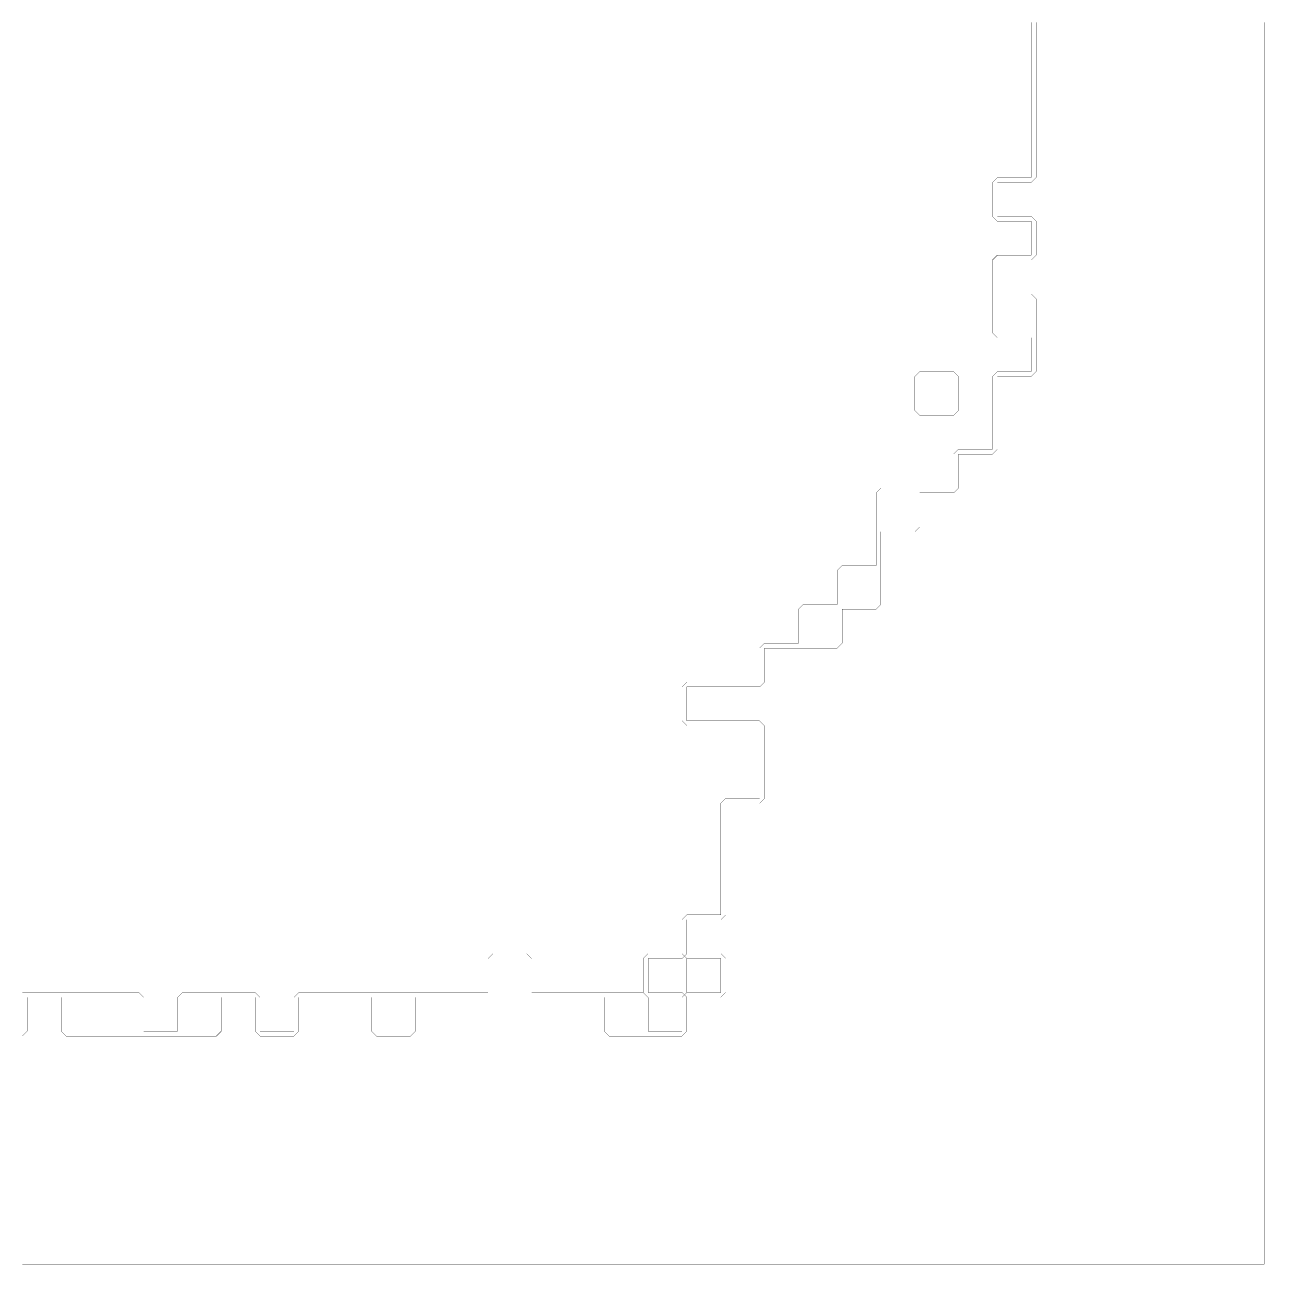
# Model space of a CAD drawing. Header units: metres. Extents: x 0 to 4990, y -4990 to 0.
# Drawn here: x 2495 to 4990, y -4990 to -2495 of the extents above; entities that cross this region are included whole.
import ezdxf

# ---------------------------------------------------------------- set-up
doc = ezdxf.new("R2010")
doc.units = ezdxf.units.M
doc.layers.add('conductor', color=1, linetype='Continuous')
doc.layers.add('substrate', color=5, linetype='Continuous')

msp = doc.modelspace()

# ---------------------------------------------------------------- linework, layer by layer
at = {"layer": 'conductor', "const_width": 0.5}
msp.add_lwpolyline([(2490.234375, -4443.359375), (2500, -4443.359375), (2509.765625, -4443.359375), (2519.53125, -4443.359375), (2529.296875, -4443.359375), (2539.0625, -4443.359375), (2548.828125, -4443.359375), (2558.59375, -4443.359375), (2568.359375, -4443.359375), (2578.125, -4443.359375), (2587.890625, -4443.359375), (2597.65625, -4443.359375), (2607.421875, -4443.359375), (2617.1875, -4443.359375), (2626.953125, -4443.359375), (2636.71875, -4443.359375), (2646.484375, -4443.359375), (2656.25, -4443.359375), (2666.015625, -4443.359375), (2675.78125, -4443.359375), (2685.546875, -4443.359375), (2695.3125, -4443.359375), (2705.078125, -4443.359375), (2714.84375, -4443.359375), (2724.609375, -4443.359375), (2734.375, -4453.125), (2734.375, -4462.890625), (2734.375, -4472.65625), (2734.375, -4482.421875), (2734.375, -4492.1875), (2734.375, -4501.953125), (2734.375, -4511.71875), (2734.375, -4521.484375), (2744.140625, -4521.484375), (2753.90625, -4521.484375), (2763.671875, -4521.484375), (2773.4375, -4521.484375), (2783.203125, -4521.484375), (2792.96875, -4521.484375), (2802.734375, -4521.484375), (2802.734375, -4511.71875), (2802.734375, -4501.953125), (2802.734375, -4492.1875), (2802.734375, -4482.421875), (2802.734375, -4472.65625), (2802.734375, -4462.890625), (2802.734375, -4453.125), (2812.5, -4443.359375), (2822.265625, -4443.359375), (2832.03125, -4443.359375), (2841.796875, -4443.359375), (2851.5625, -4443.359375), (2861.328125, -4443.359375), (2871.09375, -4443.359375), (2880.859375, -4443.359375), (2890.625, -4443.359375), (2900.390625, -4443.359375), (2910.15625, -4443.359375), (2919.921875, -4443.359375), (2929.6875, -4443.359375), (2939.453125, -4443.359375), (2949.21875, -4443.359375), (2958.984375, -4443.359375), (2968.75, -4453.125), (2968.75, -4462.890625), (2968.75, -4472.65625), (2968.75, -4482.421875), (2968.75, -4492.1875), (2968.75, -4501.953125), (2968.75, -4511.71875), (2968.75, -4521.484375), (2978.515625, -4521.484375), (2988.28125, -4521.484375), (2998.046875, -4521.484375), (3007.8125, -4521.484375), (3017.578125, -4521.484375), (3027.34375, -4521.484375), (3037.109375, -4521.484375), (3037.109375, -4511.71875), (3037.109375, -4501.953125), (3037.109375, -4492.1875), (3037.109375, -4482.421875), (3037.109375, -4472.65625), (3037.109375, -4462.890625), (3037.109375, -4453.125), (3046.875, -4443.359375), (3056.640625, -4443.359375), (3066.40625, -4443.359375), (3076.171875, -4443.359375), (3085.9375, -4443.359375), (3095.703125, -4443.359375), (3105.46875, -4443.359375), (3115.234375, -4443.359375), (3125, -4443.359375), (3134.765625, -4443.359375), (3144.53125, -4443.359375), (3154.296875, -4443.359375), (3164.0625, -4443.359375), (3173.828125, -4443.359375), (3183.59375, -4443.359375), (3193.359375, -4443.359375), (3203.125, -4443.359375), (3212.890625, -4443.359375), (3222.65625, -4443.359375), (3232.421875, -4443.359375), (3242.1875, -4443.359375), (3251.953125, -4443.359375), (3261.71875, -4443.359375), (3271.484375, -4443.359375), (3281.25, -4443.359375), (3291.015625, -4443.359375), (3300.78125, -4443.359375), (3310.546875, -4443.359375), (3320.3125, -4443.359375), (3330.078125, -4443.359375), (3339.84375, -4443.359375), (3349.609375, -4443.359375), (3359.375, -4443.359375), (3369.140625, -4443.359375), (3378.90625, -4443.359375), (3388.671875, -4443.359375), (3398.4375, -4443.359375), (3408.203125, -4443.359375), (3417.96875, -4443.359375), (3427.734375, -4443.359375), (3427.734375, -4433.59375), (3427.734375, -4423.828125), (3427.734375, -4414.0625), (3427.734375, -4404.296875), (3427.734375, -4394.53125), (3427.734375, -4384.765625), (3427.734375, -4375), (3437.5, -4365.234375), (3447.265625, -4365.234375), (3457.03125, -4365.234375), (3466.796875, -4365.234375), (3476.5625, -4365.234375), (3486.328125, -4365.234375), (3496.09375, -4365.234375), (3505.859375, -4365.234375), (3515.625, -4375), (3515.625, -4384.765625), (3515.625, -4394.53125), (3515.625, -4404.296875), (3515.625, -4414.0625), (3515.625, -4423.828125), (3515.625, -4433.59375), (3515.625, -4443.359375), (3525.390625, -4443.359375), (3535.15625, -4443.359375), (3544.921875, -4443.359375), (3554.6875, -4443.359375), (3564.453125, -4443.359375), (3574.21875, -4443.359375), (3583.984375, -4443.359375), (3593.75, -4443.359375), (3603.515625, -4443.359375), (3613.28125, -4443.359375), (3623.046875, -4443.359375), (3632.8125, -4443.359375), (3642.578125, -4443.359375), (3652.34375, -4443.359375), (3662.109375, -4443.359375), (3671.875, -4443.359375), (3681.640625, -4443.359375), (3691.40625, -4443.359375), (3701.171875, -4443.359375), (3710.9375, -4443.359375), (3720.703125, -4443.359375), (3730.46875, -4443.359375), (3740.234375, -4443.359375), (3750, -4453.125), (3750, -4462.890625), (3750, -4472.65625), (3750, -4482.421875), (3750, -4492.1875), (3750, -4501.953125), (3750, -4511.71875), (3750, -4521.484375), (3759.765625, -4521.484375), (3769.53125, -4521.484375), (3779.296875, -4521.484375), (3789.0625, -4521.484375), (3798.828125, -4521.484375), (3808.59375, -4521.484375), (3818.359375, -4521.484375), (3818.359375, -4511.71875), (3818.359375, -4501.953125), (3818.359375, -4492.1875), (3818.359375, -4482.421875), (3818.359375, -4472.65625), (3818.359375, -4462.890625), (3818.359375, -4453.125), (3828.125, -4443.359375), (3837.890625, -4443.359375), (3847.65625, -4443.359375), (3857.421875, -4443.359375), (3867.1875, -4443.359375), (3876.953125, -4443.359375), (3886.71875, -4443.359375), (3896.484375, -4443.359375), (3896.484375, -4433.59375), (3896.484375, -4423.828125), (3896.484375, -4414.0625), (3896.484375, -4404.296875), (3896.484375, -4394.53125), (3896.484375, -4384.765625), (3896.484375, -4375), (3886.71875, -4375), (3876.953125, -4375), (3867.1875, -4375), (3857.421875, -4375), (3847.65625, -4375), (3837.890625, -4375), (3828.125, -4375), (3818.359375, -4365.234375), (3818.359375, -4355.46875), (3818.359375, -4345.703125), (3818.359375, -4335.9375), (3818.359375, -4326.171875), (3818.359375, -4316.40625), (3818.359375, -4306.640625), (3818.359375, -4296.875), (3828.125, -4287.109375), (3837.890625, -4287.109375), (3847.65625, -4287.109375), (3857.421875, -4287.109375), (3867.1875, -4287.109375), (3876.953125, -4287.109375), (3886.71875, -4287.109375), (3896.484375, -4287.109375), (3896.484375, -4277.34375), (3896.484375, -4267.578125), (3896.484375, -4257.8125), (3896.484375, -4248.046875), (3896.484375, -4238.28125), (3896.484375, -4228.515625), (3896.484375, -4218.75), (3896.484375, -4208.984375), (3896.484375, -4199.21875), (3896.484375, -4189.453125), (3896.484375, -4179.6875), (3896.484375, -4169.921875), (3896.484375, -4160.15625), (3896.484375, -4150.390625), (3896.484375, -4140.625), (3896.484375, -4130.859375), (3896.484375, -4121.09375), (3896.484375, -4111.328125), (3896.484375, -4101.5625), (3896.484375, -4091.796875), (3896.484375, -4082.03125), (3896.484375, -4072.265625), (3896.484375, -4062.5), (3906.25, -4052.734375), (3916.015625, -4052.734375), (3925.78125, -4052.734375), (3935.546875, -4052.734375), (3945.3125, -4052.734375), (3955.078125, -4052.734375), (3964.84375, -4052.734375), (3974.609375, -4052.734375), (3974.609375, -4042.96875), (3974.609375, -4033.203125), (3974.609375, -4023.4375), (3974.609375, -4013.671875), (3974.609375, -4003.90625), (3974.609375, -3994.140625), (3974.609375, -3984.375), (3974.609375, -3974.609375), (3974.609375, -3964.84375), (3974.609375, -3955.078125), (3974.609375, -3945.3125), (3974.609375, -3935.546875), (3974.609375, -3925.78125), (3974.609375, -3916.015625), (3974.609375, -3906.25), (3964.84375, -3906.25), (3955.078125, -3906.25), (3945.3125, -3906.25), (3935.546875, -3906.25), (3925.78125, -3906.25), (3916.015625, -3906.25), (3906.25, -3906.25), (3896.484375, -3906.25), (3886.71875, -3906.25), (3876.953125, -3906.25), (3867.1875, -3906.25), (3857.421875, -3906.25), (3847.65625, -3906.25), (3837.890625, -3906.25), (3828.125, -3906.25), (3818.359375, -3896.484375), (3818.359375, -3886.71875), (3818.359375, -3876.953125), (3818.359375, -3867.1875), (3818.359375, -3857.421875), (3818.359375, -3847.65625), (3818.359375, -3837.890625), (3818.359375, -3828.125), (3828.125, -3818.359375), (3837.890625, -3818.359375), (3847.65625, -3818.359375), (3857.421875, -3818.359375), (3867.1875, -3818.359375), (3876.953125, -3818.359375), (3886.71875, -3818.359375), (3896.484375, -3818.359375), (3906.25, -3818.359375), (3916.015625, -3818.359375), (3925.78125, -3818.359375), (3935.546875, -3818.359375), (3945.3125, -3818.359375), (3955.078125, -3818.359375), (3964.84375, -3818.359375), (3974.609375, -3818.359375), (3974.609375, -3808.59375), (3974.609375, -3798.828125), (3974.609375, -3789.0625), (3974.609375, -3779.296875), (3974.609375, -3769.53125), (3974.609375, -3759.765625), (3974.609375, -3750), (3984.375, -3740.234375), (3994.140625, -3740.234375), (4003.90625, -3740.234375), (4013.671875, -3740.234375), (4023.4375, -3740.234375), (4033.203125, -3740.234375), (4042.96875, -3740.234375), (4052.734375, -3740.234375), (4052.734375, -3730.46875), (4052.734375, -3720.703125), (4052.734375, -3710.9375), (4052.734375, -3701.171875), (4052.734375, -3691.40625), (4052.734375, -3681.640625), (4052.734375, -3671.875), (4062.5, -3662.109375), (4072.265625, -3662.109375), (4082.03125, -3662.109375), (4091.796875, -3662.109375), (4101.5625, -3662.109375), (4111.328125, -3662.109375), (4121.09375, -3662.109375), (4130.859375, -3662.109375), (4130.859375, -3652.34375), (4130.859375, -3642.578125), (4130.859375, -3632.8125), (4130.859375, -3623.046875), (4130.859375, -3613.28125), (4130.859375, -3603.515625), (4130.859375, -3593.75), (4140.625, -3583.984375), (4150.390625, -3583.984375), (4160.15625, -3583.984375), (4169.921875, -3583.984375), (4179.6875, -3583.984375), (4189.453125, -3583.984375), (4199.21875, -3583.984375), (4208.984375, -3583.984375), (4208.984375, -3574.21875), (4208.984375, -3564.453125), (4208.984375, -3554.6875), (4208.984375, -3544.921875), (4208.984375, -3535.15625), (4208.984375, -3525.390625), (4208.984375, -3515.625), (4208.984375, -3505.859375), (4208.984375, -3496.09375), (4208.984375, -3486.328125), (4208.984375, -3476.5625), (4208.984375, -3466.796875), (4208.984375, -3457.03125), (4208.984375, -3447.265625), (4208.984375, -3437.5), (4218.75, -3427.734375), (4228.515625, -3427.734375), (4238.28125, -3427.734375), (4248.046875, -3427.734375), (4257.8125, -3427.734375), (4267.578125, -3427.734375), (4277.34375, -3427.734375), (4287.109375, -3427.734375), (4296.875, -3427.734375), (4306.640625, -3427.734375), (4316.40625, -3427.734375), (4326.171875, -3427.734375), (4335.9375, -3427.734375), (4345.703125, -3427.734375), (4355.46875, -3427.734375), (4365.234375, -3427.734375), (4365.234375, -3417.96875), (4365.234375, -3408.203125), (4365.234375, -3398.4375), (4365.234375, -3388.671875), (4365.234375, -3378.90625), (4365.234375, -3369.140625), (4365.234375, -3359.375), (4375, -3349.609375), (4384.765625, -3349.609375), (4394.53125, -3349.609375), (4404.296875, -3349.609375), (4414.0625, -3349.609375), (4423.828125, -3349.609375), (4433.59375, -3349.609375), (4443.359375, -3349.609375), (4443.359375, -3339.84375), (4443.359375, -3330.078125), (4443.359375, -3320.3125), (4443.359375, -3310.546875), (4443.359375, -3300.78125), (4443.359375, -3291.015625), (4443.359375, -3281.25), (4443.359375, -3271.484375), (4443.359375, -3261.71875), (4443.359375, -3251.953125), (4443.359375, -3242.1875), (4443.359375, -3232.421875), (4443.359375, -3222.65625), (4443.359375, -3212.890625), (4443.359375, -3203.125), (4453.125, -3193.359375), (4462.890625, -3193.359375), (4472.65625, -3193.359375), (4482.421875, -3193.359375), (4492.1875, -3193.359375), (4501.953125, -3193.359375), (4511.71875, -3193.359375), (4521.484375, -3193.359375), (4521.484375, -3183.59375), (4521.484375, -3173.828125), (4521.484375, -3164.0625), (4521.484375, -3154.296875), (4521.484375, -3144.53125), (4521.484375, -3134.765625), (4521.484375, -3125), (4511.71875, -3125), (4501.953125, -3125), (4492.1875, -3125), (4482.421875, -3125), (4472.65625, -3125), (4462.890625, -3125), (4453.125, -3125), (4443.359375, -3115.234375), (4443.359375, -3105.46875), (4443.359375, -3095.703125), (4443.359375, -3085.9375), (4443.359375, -3076.171875), (4443.359375, -3066.40625), (4443.359375, -3056.640625), (4443.359375, -3046.875), (4443.359375, -3037.109375), (4443.359375, -3027.34375), (4443.359375, -3017.578125), (4443.359375, -3007.8125), (4443.359375, -2998.046875), (4443.359375, -2988.28125), (4443.359375, -2978.515625), (4443.359375, -2968.75), (4453.125, -2958.984375), (4462.890625, -2958.984375), (4472.65625, -2958.984375), (4482.421875, -2958.984375), (4492.1875, -2958.984375), (4501.953125, -2958.984375), (4511.71875, -2958.984375), (4521.484375, -2958.984375), (4521.484375, -2949.21875), (4521.484375, -2939.453125), (4521.484375, -2929.6875), (4521.484375, -2919.921875), (4521.484375, -2910.15625), (4521.484375, -2900.390625), (4521.484375, -2890.625), (4511.71875, -2890.625), (4501.953125, -2890.625), (4492.1875, -2890.625), (4482.421875, -2890.625), (4472.65625, -2890.625), (4462.890625, -2890.625), (4453.125, -2890.625), (4443.359375, -2880.859375), (4443.359375, -2871.09375), (4443.359375, -2861.328125), (4443.359375, -2851.5625), (4443.359375, -2841.796875), (4443.359375, -2832.03125), (4443.359375, -2822.265625), (4443.359375, -2812.5), (4453.125, -2802.734375), (4462.890625, -2802.734375), (4472.65625, -2802.734375), (4482.421875, -2802.734375), (4492.1875, -2802.734375), (4501.953125, -2802.734375), (4511.71875, -2802.734375), (4521.484375, -2802.734375), (4521.484375, -2792.96875), (4521.484375, -2783.203125), (4521.484375, -2773.4375), (4521.484375, -2763.671875), (4521.484375, -2753.90625), (4521.484375, -2744.140625), (4521.484375, -2734.375), (4521.484375, -2724.609375), (4521.484375, -2714.84375), (4521.484375, -2705.078125), (4521.484375, -2695.3125), (4521.484375, -2685.546875), (4521.484375, -2675.78125), (4521.484375, -2666.015625), (4521.484375, -2656.25), (4521.484375, -2646.484375), (4521.484375, -2636.71875), (4521.484375, -2626.953125), (4521.484375, -2617.1875), (4521.484375, -2607.421875), (4521.484375, -2597.65625), (4521.484375, -2587.890625), (4521.484375, -2578.125), (4521.484375, -2568.359375), (4521.484375, -2558.59375), (4521.484375, -2548.828125), (4521.484375, -2539.0625), (4521.484375, -2529.296875), (4521.484375, -2519.53125), (4521.484375, -2509.765625), (4521.484375, -2500), (4521.484375, -2490.234375)], dxfattribs=at)
for points in [[(4287.109375, -3203.125), (4296.875, -3193.359375), (4306.640625, -3193.359375), (4316.40625, -3193.359375), (4326.171875, -3193.359375), (4335.9375, -3193.359375), (4345.703125, -3193.359375), (4355.46875, -3193.359375), (4365.234375, -3193.359375), (4375, -3203.125), (4375, -3212.890625), (4375, -3222.65625), (4375, -3232.421875), (4375, -3242.1875), (4375, -3251.953125), (4375, -3261.71875), (4375, -3271.484375), (4365.234375, -3281.25), (4355.46875, -3281.25), (4345.703125, -3281.25), (4335.9375, -3281.25), (4326.171875, -3281.25), (4316.40625, -3281.25), (4306.640625, -3281.25), (4296.875, -3281.25), (4287.109375, -3271.484375), (4287.109375, -3261.71875), (4287.109375, -3251.953125), (4287.109375, -3242.1875), (4287.109375, -3232.421875), (4287.109375, -3222.65625), (4287.109375, -3212.890625)], [(3740.234375, -4375), (3750, -4365.234375), (3759.765625, -4365.234375), (3769.53125, -4365.234375), (3779.296875, -4365.234375), (3789.0625, -4365.234375), (3798.828125, -4365.234375), (3808.59375, -4365.234375), (3818.359375, -4365.234375), (3828.125, -4375), (3828.125, -4384.765625), (3828.125, -4394.53125), (3828.125, -4404.296875), (3828.125, -4414.0625), (3828.125, -4423.828125), (3828.125, -4433.59375), (3828.125, -4443.359375), (3818.359375, -4453.125), (3808.59375, -4453.125), (3798.828125, -4453.125), (3789.0625, -4453.125), (3779.296875, -4453.125), (3769.53125, -4453.125), (3759.765625, -4453.125), (3750, -4453.125), (3740.234375, -4443.359375), (3740.234375, -4433.59375), (3740.234375, -4423.828125), (3740.234375, -4414.0625), (3740.234375, -4404.296875), (3740.234375, -4394.53125), (3740.234375, -4384.765625)]]:
    msp.add_lwpolyline(points, close=True, dxfattribs=at)
at = {"layer": 'substrate', "const_width": 0.5}
for points in [[(2490.234375, -4990.234375), (2500, -4990.234375), (2509.765625, -4990.234375), (2519.53125, -4990.234375), (2529.296875, -4990.234375), (2539.0625, -4990.234375), (2548.828125, -4990.234375), (2558.59375, -4990.234375), (2568.359375, -4990.234375), (2578.125, -4990.234375), (2587.890625, -4990.234375), (2597.65625, -4990.234375), (2607.421875, -4990.234375), (2617.1875, -4990.234375), (2626.953125, -4990.234375), (2636.71875, -4990.234375), (2646.484375, -4990.234375), (2656.25, -4990.234375), (2666.015625, -4990.234375), (2675.78125, -4990.234375), (2685.546875, -4990.234375), (2695.3125, -4990.234375), (2705.078125, -4990.234375), (2714.84375, -4990.234375), (2724.609375, -4990.234375), (2734.375, -4990.234375), (2744.140625, -4990.234375), (2753.90625, -4990.234375), (2763.671875, -4990.234375), (2773.4375, -4990.234375), (2783.203125, -4990.234375), (2792.96875, -4990.234375), (2802.734375, -4990.234375), (2812.5, -4990.234375), (2822.265625, -4990.234375), (2832.03125, -4990.234375), (2841.796875, -4990.234375), (2851.5625, -4990.234375), (2861.328125, -4990.234375), (2871.09375, -4990.234375), (2880.859375, -4990.234375), (2890.625, -4990.234375), (2900.390625, -4990.234375), (2910.15625, -4990.234375), (2919.921875, -4990.234375), (2929.6875, -4990.234375), (2939.453125, -4990.234375), (2949.21875, -4990.234375), (2958.984375, -4990.234375), (2968.75, -4990.234375), (2978.515625, -4990.234375), (2988.28125, -4990.234375), (2998.046875, -4990.234375), (3007.8125, -4990.234375), (3017.578125, -4990.234375), (3027.34375, -4990.234375), (3037.109375, -4990.234375), (3046.875, -4990.234375), (3056.640625, -4990.234375), (3066.40625, -4990.234375), (3076.171875, -4990.234375), (3085.9375, -4990.234375), (3095.703125, -4990.234375), (3105.46875, -4990.234375), (3115.234375, -4990.234375), (3125, -4990.234375), (3134.765625, -4990.234375), (3144.53125, -4990.234375), (3154.296875, -4990.234375), (3164.0625, -4990.234375), (3173.828125, -4990.234375), (3183.59375, -4990.234375), (3193.359375, -4990.234375), (3203.125, -4990.234375), (3212.890625, -4990.234375), (3222.65625, -4990.234375), (3232.421875, -4990.234375), (3242.1875, -4990.234375), (3251.953125, -4990.234375), (3261.71875, -4990.234375), (3271.484375, -4990.234375), (3281.25, -4990.234375), (3291.015625, -4990.234375), (3300.78125, -4990.234375), (3310.546875, -4990.234375), (3320.3125, -4990.234375), (3330.078125, -4990.234375), (3339.84375, -4990.234375), (3349.609375, -4990.234375), (3359.375, -4990.234375), (3369.140625, -4990.234375), (3378.90625, -4990.234375), (3388.671875, -4990.234375), (3398.4375, -4990.234375), (3408.203125, -4990.234375), (3417.96875, -4990.234375), (3427.734375, -4990.234375), (3437.5, -4990.234375), (3447.265625, -4990.234375), (3457.03125, -4990.234375), (3466.796875, -4990.234375), (3476.5625, -4990.234375), (3486.328125, -4990.234375), (3496.09375, -4990.234375), (3505.859375, -4990.234375), (3515.625, -4990.234375), (3525.390625, -4990.234375), (3535.15625, -4990.234375), (3544.921875, -4990.234375), (3554.6875, -4990.234375), (3564.453125, -4990.234375), (3574.21875, -4990.234375), (3583.984375, -4990.234375), (3593.75, -4990.234375), (3603.515625, -4990.234375), (3613.28125, -4990.234375), (3623.046875, -4990.234375), (3632.8125, -4990.234375), (3642.578125, -4990.234375), (3652.34375, -4990.234375), (3662.109375, -4990.234375), (3671.875, -4990.234375), (3681.640625, -4990.234375), (3691.40625, -4990.234375), (3701.171875, -4990.234375), (3710.9375, -4990.234375), (3720.703125, -4990.234375), (3730.46875, -4990.234375), (3740.234375, -4990.234375), (3750, -4990.234375), (3759.765625, -4990.234375), (3769.53125, -4990.234375), (3779.296875, -4990.234375), (3789.0625, -4990.234375), (3798.828125, -4990.234375), (3808.59375, -4990.234375), (3818.359375, -4990.234375), (3828.125, -4990.234375), (3837.890625, -4990.234375), (3847.65625, -4990.234375), (3857.421875, -4990.234375), (3867.1875, -4990.234375), (3876.953125, -4990.234375), (3886.71875, -4990.234375), (3896.484375, -4990.234375), (3906.25, -4990.234375), (3916.015625, -4990.234375), (3925.78125, -4990.234375), (3935.546875, -4990.234375), (3945.3125, -4990.234375), (3955.078125, -4990.234375), (3964.84375, -4990.234375), (3974.609375, -4990.234375), (3984.375, -4990.234375), (3994.140625, -4990.234375), (4003.90625, -4990.234375), (4013.671875, -4990.234375), (4023.4375, -4990.234375), (4033.203125, -4990.234375), (4042.96875, -4990.234375), (4052.734375, -4990.234375), (4062.5, -4990.234375), (4072.265625, -4990.234375), (4082.03125, -4990.234375), (4091.796875, -4990.234375), (4101.5625, -4990.234375), (4111.328125, -4990.234375), (4121.09375, -4990.234375), (4130.859375, -4990.234375), (4140.625, -4990.234375), (4150.390625, -4990.234375), (4160.15625, -4990.234375), (4169.921875, -4990.234375), (4179.6875, -4990.234375), (4189.453125, -4990.234375), (4199.21875, -4990.234375), (4208.984375, -4990.234375), (4218.75, -4990.234375), (4228.515625, -4990.234375), (4238.28125, -4990.234375), (4248.046875, -4990.234375), (4257.8125, -4990.234375), (4267.578125, -4990.234375), (4277.34375, -4990.234375), (4287.109375, -4990.234375), (4296.875, -4990.234375), (4306.640625, -4990.234375), (4316.40625, -4990.234375), (4326.171875, -4990.234375), (4335.9375, -4990.234375), (4345.703125, -4990.234375), (4355.46875, -4990.234375), (4365.234375, -4990.234375), (4375, -4990.234375), (4384.765625, -4990.234375), (4394.53125, -4990.234375), (4404.296875, -4990.234375), (4414.0625, -4990.234375), (4423.828125, -4990.234375), (4433.59375, -4990.234375), (4443.359375, -4990.234375), (4453.125, -4990.234375), (4462.890625, -4990.234375), (4472.65625, -4990.234375), (4482.421875, -4990.234375), (4492.1875, -4990.234375), (4501.953125, -4990.234375), (4511.71875, -4990.234375), (4521.484375, -4990.234375), (4531.25, -4990.234375), (4541.015625, -4990.234375), (4550.78125, -4990.234375), (4560.546875, -4990.234375), (4570.3125, -4990.234375), (4580.078125, -4990.234375), (4589.84375, -4990.234375), (4599.609375, -4990.234375), (4609.375, -4990.234375), (4619.140625, -4990.234375), (4628.90625, -4990.234375), (4638.671875, -4990.234375), (4648.4375, -4990.234375), (4658.203125, -4990.234375), (4667.96875, -4990.234375), (4677.734375, -4990.234375), (4687.5, -4990.234375), (4697.265625, -4990.234375), (4707.03125, -4990.234375), (4716.796875, -4990.234375), (4726.5625, -4990.234375), (4736.328125, -4990.234375), (4746.09375, -4990.234375), (4755.859375, -4990.234375), (4765.625, -4990.234375), (4775.390625, -4990.234375), (4785.15625, -4990.234375), (4794.921875, -4990.234375), (4804.6875, -4990.234375), (4814.453125, -4990.234375), (4824.21875, -4990.234375), (4833.984375, -4990.234375), (4843.75, -4990.234375), (4853.515625, -4990.234375), (4863.28125, -4990.234375), (4873.046875, -4990.234375), (4882.8125, -4990.234375), (4892.578125, -4990.234375), (4902.34375, -4990.234375), (4912.109375, -4990.234375), (4921.875, -4990.234375), (4931.640625, -4990.234375), (4941.40625, -4990.234375), (4951.171875, -4990.234375), (4960.9375, -4990.234375), (4970.703125, -4990.234375), (4980.46875, -4990.234375), (4990.234375, -4990.234375), (4990.234375, -4980.46875), (4990.234375, -4970.703125), (4990.234375, -4960.9375), (4990.234375, -4951.171875), (4990.234375, -4941.40625), (4990.234375, -4931.640625), (4990.234375, -4921.875), (4990.234375, -4912.109375), (4990.234375, -4902.34375), (4990.234375, -4892.578125), (4990.234375, -4882.8125), (4990.234375, -4873.046875), (4990.234375, -4863.28125), (4990.234375, -4853.515625), (4990.234375, -4843.75), (4990.234375, -4833.984375), (4990.234375, -4824.21875), (4990.234375, -4814.453125), (4990.234375, -4804.6875), (4990.234375, -4794.921875), (4990.234375, -4785.15625), (4990.234375, -4775.390625), (4990.234375, -4765.625), (4990.234375, -4755.859375), (4990.234375, -4746.09375), (4990.234375, -4736.328125), (4990.234375, -4726.5625), (4990.234375, -4716.796875), (4990.234375, -4707.03125), (4990.234375, -4697.265625), (4990.234375, -4687.5), (4990.234375, -4677.734375), (4990.234375, -4667.96875), (4990.234375, -4658.203125), (4990.234375, -4648.4375), (4990.234375, -4638.671875), (4990.234375, -4628.90625), (4990.234375, -4619.140625), (4990.234375, -4609.375), (4990.234375, -4599.609375), (4990.234375, -4589.84375), (4990.234375, -4580.078125), (4990.234375, -4570.3125), (4990.234375, -4560.546875), (4990.234375, -4550.78125), (4990.234375, -4541.015625), (4990.234375, -4531.25), (4990.234375, -4521.484375), (4990.234375, -4511.71875), (4990.234375, -4501.953125), (4990.234375, -4492.1875), (4990.234375, -4482.421875), (4990.234375, -4472.65625), (4990.234375, -4462.890625), (4990.234375, -4453.125), (4990.234375, -4443.359375), (4990.234375, -4433.59375), (4990.234375, -4423.828125), (4990.234375, -4414.0625), (4990.234375, -4404.296875), (4990.234375, -4394.53125), (4990.234375, -4384.765625), (4990.234375, -4375), (4990.234375, -4365.234375), (4990.234375, -4355.46875), (4990.234375, -4345.703125), (4990.234375, -4335.9375), (4990.234375, -4326.171875), (4990.234375, -4316.40625), (4990.234375, -4306.640625), (4990.234375, -4296.875), (4990.234375, -4287.109375), (4990.234375, -4277.34375), (4990.234375, -4267.578125), (4990.234375, -4257.8125), (4990.234375, -4248.046875), (4990.234375, -4238.28125), (4990.234375, -4228.515625), (4990.234375, -4218.75), (4990.234375, -4208.984375), (4990.234375, -4199.21875), (4990.234375, -4189.453125), (4990.234375, -4179.6875), (4990.234375, -4169.921875), (4990.234375, -4160.15625), (4990.234375, -4150.390625), (4990.234375, -4140.625), (4990.234375, -4130.859375), (4990.234375, -4121.09375), (4990.234375, -4111.328125), (4990.234375, -4101.5625), (4990.234375, -4091.796875), (4990.234375, -4082.03125), (4990.234375, -4072.265625), (4990.234375, -4062.5), (4990.234375, -4052.734375), (4990.234375, -4042.96875), (4990.234375, -4033.203125), (4990.234375, -4023.4375), (4990.234375, -4013.671875), (4990.234375, -4003.90625), (4990.234375, -3994.140625), (4990.234375, -3984.375), (4990.234375, -3974.609375), (4990.234375, -3964.84375), (4990.234375, -3955.078125), (4990.234375, -3945.3125), (4990.234375, -3935.546875), (4990.234375, -3925.78125), (4990.234375, -3916.015625), (4990.234375, -3906.25), (4990.234375, -3896.484375), (4990.234375, -3886.71875), (4990.234375, -3876.953125), (4990.234375, -3867.1875), (4990.234375, -3857.421875), (4990.234375, -3847.65625), (4990.234375, -3837.890625), (4990.234375, -3828.125), (4990.234375, -3818.359375), (4990.234375, -3808.59375), (4990.234375, -3798.828125), (4990.234375, -3789.0625), (4990.234375, -3779.296875), (4990.234375, -3769.53125), (4990.234375, -3759.765625), (4990.234375, -3750), (4990.234375, -3740.234375), (4990.234375, -3730.46875), (4990.234375, -3720.703125), (4990.234375, -3710.9375), (4990.234375, -3701.171875), (4990.234375, -3691.40625), (4990.234375, -3681.640625), (4990.234375, -3671.875), (4990.234375, -3662.109375), (4990.234375, -3652.34375), (4990.234375, -3642.578125), (4990.234375, -3632.8125), (4990.234375, -3623.046875), (4990.234375, -3613.28125), (4990.234375, -3603.515625), (4990.234375, -3593.75), (4990.234375, -3583.984375), (4990.234375, -3574.21875), (4990.234375, -3564.453125), (4990.234375, -3554.6875), (4990.234375, -3544.921875), (4990.234375, -3535.15625), (4990.234375, -3525.390625), (4990.234375, -3515.625), (4990.234375, -3505.859375), (4990.234375, -3496.09375), (4990.234375, -3486.328125), (4990.234375, -3476.5625), (4990.234375, -3466.796875), (4990.234375, -3457.03125), (4990.234375, -3447.265625), (4990.234375, -3437.5), (4990.234375, -3427.734375), (4990.234375, -3417.96875), (4990.234375, -3408.203125), (4990.234375, -3398.4375), (4990.234375, -3388.671875), (4990.234375, -3378.90625), (4990.234375, -3369.140625), (4990.234375, -3359.375), (4990.234375, -3349.609375), (4990.234375, -3339.84375), (4990.234375, -3330.078125), (4990.234375, -3320.3125), (4990.234375, -3310.546875), (4990.234375, -3300.78125), (4990.234375, -3291.015625), (4990.234375, -3281.25), (4990.234375, -3271.484375), (4990.234375, -3261.71875), (4990.234375, -3251.953125), (4990.234375, -3242.1875), (4990.234375, -3232.421875), (4990.234375, -3222.65625), (4990.234375, -3212.890625), (4990.234375, -3203.125), (4990.234375, -3193.359375), (4990.234375, -3183.59375), (4990.234375, -3173.828125), (4990.234375, -3164.0625), (4990.234375, -3154.296875), (4990.234375, -3144.53125), (4990.234375, -3134.765625), (4990.234375, -3125), (4990.234375, -3115.234375), (4990.234375, -3105.46875), (4990.234375, -3095.703125), (4990.234375, -3085.9375), (4990.234375, -3076.171875), (4990.234375, -3066.40625), (4990.234375, -3056.640625), (4990.234375, -3046.875), (4990.234375, -3037.109375), (4990.234375, -3027.34375), (4990.234375, -3017.578125), (4990.234375, -3007.8125), (4990.234375, -2998.046875), (4990.234375, -2988.28125), (4990.234375, -2978.515625), (4990.234375, -2968.75), (4990.234375, -2958.984375), (4990.234375, -2949.21875), (4990.234375, -2939.453125), (4990.234375, -2929.6875), (4990.234375, -2919.921875), (4990.234375, -2910.15625), (4990.234375, -2900.390625), (4990.234375, -2890.625), (4990.234375, -2880.859375), (4990.234375, -2871.09375), (4990.234375, -2861.328125), (4990.234375, -2851.5625), (4990.234375, -2841.796875), (4990.234375, -2832.03125), (4990.234375, -2822.265625), (4990.234375, -2812.5), (4990.234375, -2802.734375), (4990.234375, -2792.96875), (4990.234375, -2783.203125), (4990.234375, -2773.4375), (4990.234375, -2763.671875), (4990.234375, -2753.90625), (4990.234375, -2744.140625), (4990.234375, -2734.375), (4990.234375, -2724.609375), (4990.234375, -2714.84375), (4990.234375, -2705.078125), (4990.234375, -2695.3125), (4990.234375, -2685.546875), (4990.234375, -2675.78125), (4990.234375, -2666.015625), (4990.234375, -2656.25), (4990.234375, -2646.484375), (4990.234375, -2636.71875), (4990.234375, -2626.953125), (4990.234375, -2617.1875), (4990.234375, -2607.421875), (4990.234375, -2597.65625), (4990.234375, -2587.890625), (4990.234375, -2578.125), (4990.234375, -2568.359375), (4990.234375, -2558.59375), (4990.234375, -2548.828125), (4990.234375, -2539.0625), (4990.234375, -2529.296875), (4990.234375, -2519.53125), (4990.234375, -2509.765625), (4990.234375, -2500), (4990.234375, -2490.234375)], [(4531.25, -2490.234375), (4531.25, -2500), (4531.25, -2509.765625), (4531.25, -2519.53125), (4531.25, -2529.296875), (4531.25, -2539.0625), (4531.25, -2548.828125), (4531.25, -2558.59375), (4531.25, -2568.359375), (4531.25, -2578.125), (4531.25, -2587.890625), (4531.25, -2597.65625), (4531.25, -2607.421875), (4531.25, -2617.1875), (4531.25, -2626.953125), (4531.25, -2636.71875), (4531.25, -2646.484375), (4531.25, -2656.25), (4531.25, -2666.015625), (4531.25, -2675.78125), (4531.25, -2685.546875), (4531.25, -2695.3125), (4531.25, -2705.078125), (4531.25, -2714.84375), (4531.25, -2724.609375), (4531.25, -2734.375), (4531.25, -2744.140625), (4531.25, -2753.90625), (4531.25, -2763.671875), (4531.25, -2773.4375), (4531.25, -2783.203125), (4531.25, -2792.96875), (4531.25, -2802.734375), (4521.484375, -2812.5), (4511.71875, -2812.5), (4501.953125, -2812.5), (4492.1875, -2812.5), (4482.421875, -2812.5), (4472.65625, -2812.5), (4462.890625, -2812.5), (4453.125, -2812.5), (4453.125, -2822.265625), (4453.125, -2832.03125), (4453.125, -2841.796875), (4453.125, -2851.5625), (4453.125, -2861.328125), (4453.125, -2871.09375), (4453.125, -2880.859375), (4462.890625, -2880.859375), (4472.65625, -2880.859375), (4482.421875, -2880.859375), (4492.1875, -2880.859375), (4501.953125, -2880.859375), (4511.71875, -2880.859375), (4521.484375, -2880.859375), (4531.25, -2890.625), (4531.25, -2900.390625), (4531.25, -2910.15625), (4531.25, -2919.921875), (4531.25, -2929.6875), (4531.25, -2939.453125), (4531.25, -2949.21875), (4531.25, -2958.984375), (4521.484375, -2968.75), (4511.71875, -2968.75), (4501.953125, -2968.75), (4492.1875, -2968.75), (4482.421875, -2968.75), (4472.65625, -2968.75), (4462.890625, -2968.75), (4453.125, -2968.75), (4453.125, -2978.515625), (4453.125, -2988.28125), (4453.125, -2998.046875), (4453.125, -3007.8125), (4453.125, -3017.578125), (4453.125, -3027.34375), (4453.125, -3037.109375), (4462.890625, -3037.109375), (4472.65625, -3037.109375), (4482.421875, -3037.109375), (4492.1875, -3037.109375), (4501.953125, -3037.109375), (4511.71875, -3037.109375), (4521.484375, -3037.109375), (4531.25, -3046.875), (4531.25, -3056.640625), (4531.25, -3066.40625), (4531.25, -3076.171875), (4531.25, -3085.9375), (4531.25, -3095.703125), (4531.25, -3105.46875), (4531.25, -3115.234375), (4531.25, -3125), (4531.25, -3134.765625), (4531.25, -3144.53125), (4531.25, -3154.296875), (4531.25, -3164.0625), (4531.25, -3173.828125), (4531.25, -3183.59375), (4531.25, -3193.359375), (4521.484375, -3203.125), (4511.71875, -3203.125), (4501.953125, -3203.125), (4492.1875, -3203.125), (4482.421875, -3203.125), (4472.65625, -3203.125), (4462.890625, -3203.125), (4453.125, -3203.125), (4453.125, -3212.890625), (4453.125, -3222.65625), (4453.125, -3232.421875), (4453.125, -3242.1875), (4453.125, -3251.953125), (4453.125, -3261.71875), (4453.125, -3271.484375), (4453.125, -3281.25), (4453.125, -3291.015625), (4453.125, -3300.78125), (4453.125, -3310.546875), (4453.125, -3320.3125), (4453.125, -3330.078125), (4453.125, -3339.84375), (4453.125, -3349.609375), (4443.359375, -3359.375), (4433.59375, -3359.375), (4423.828125, -3359.375), (4414.0625, -3359.375), (4404.296875, -3359.375), (4394.53125, -3359.375), (4384.765625, -3359.375), (4375, -3359.375), (4375, -3369.140625), (4375, -3378.90625), (4375, -3388.671875), (4375, -3398.4375), (4375, -3408.203125), (4375, -3417.96875), (4375, -3427.734375), (4365.234375, -3437.5), (4355.46875, -3437.5), (4345.703125, -3437.5), (4335.9375, -3437.5), (4326.171875, -3437.5), (4316.40625, -3437.5), (4306.640625, -3437.5), (4296.875, -3437.5), (4296.875, -3447.265625), (4296.875, -3457.03125), (4296.875, -3466.796875), (4296.875, -3476.5625), (4296.875, -3486.328125), (4296.875, -3496.09375), (4296.875, -3505.859375), (4287.109375, -3515.625), (4277.34375, -3515.625), (4267.578125, -3515.625), (4257.8125, -3515.625), (4248.046875, -3515.625), (4238.28125, -3515.625), (4228.515625, -3515.625), (4218.75, -3515.625), (4218.75, -3525.390625), (4218.75, -3535.15625), (4218.75, -3544.921875), (4218.75, -3554.6875), (4218.75, -3564.453125), (4218.75, -3574.21875), (4218.75, -3583.984375), (4218.75, -3593.75), (4218.75, -3603.515625), (4218.75, -3613.28125), (4218.75, -3623.046875), (4218.75, -3632.8125), (4218.75, -3642.578125), (4218.75, -3652.34375), (4218.75, -3662.109375), (4208.984375, -3671.875), (4199.21875, -3671.875), (4189.453125, -3671.875), (4179.6875, -3671.875), (4169.921875, -3671.875), (4160.15625, -3671.875), (4150.390625, -3671.875), (4140.625, -3671.875), (4140.625, -3681.640625), (4140.625, -3691.40625), (4140.625, -3701.171875), (4140.625, -3710.9375), (4140.625, -3720.703125), (4140.625, -3730.46875), (4140.625, -3740.234375), (4130.859375, -3750), (4121.09375, -3750), (4111.328125, -3750), (4101.5625, -3750), (4091.796875, -3750), (4082.03125, -3750), (4072.265625, -3750), (4062.5, -3750), (4052.734375, -3750), (4042.96875, -3750), (4033.203125, -3750), (4023.4375, -3750), (4013.671875, -3750), (4003.90625, -3750), (3994.140625, -3750), (3984.375, -3750), (3984.375, -3759.765625), (3984.375, -3769.53125), (3984.375, -3779.296875), (3984.375, -3789.0625), (3984.375, -3798.828125), (3984.375, -3808.59375), (3984.375, -3818.359375), (3974.609375, -3828.125), (3964.84375, -3828.125), (3955.078125, -3828.125), (3945.3125, -3828.125), (3935.546875, -3828.125), (3925.78125, -3828.125), (3916.015625, -3828.125), (3906.25, -3828.125), (3896.484375, -3828.125), (3886.71875, -3828.125), (3876.953125, -3828.125), (3867.1875, -3828.125), (3857.421875, -3828.125), (3847.65625, -3828.125), (3837.890625, -3828.125), (3828.125, -3828.125), (3828.125, -3837.890625), (3828.125, -3847.65625), (3828.125, -3857.421875), (3828.125, -3867.1875), (3828.125, -3876.953125), (3828.125, -3886.71875), (3828.125, -3896.484375), (3837.890625, -3896.484375), (3847.65625, -3896.484375), (3857.421875, -3896.484375), (3867.1875, -3896.484375), (3876.953125, -3896.484375), (3886.71875, -3896.484375), (3896.484375, -3896.484375), (3906.25, -3896.484375), (3916.015625, -3896.484375), (3925.78125, -3896.484375), (3935.546875, -3896.484375), (3945.3125, -3896.484375), (3955.078125, -3896.484375), (3964.84375, -3896.484375), (3974.609375, -3896.484375), (3984.375, -3906.25), (3984.375, -3916.015625), (3984.375, -3925.78125), (3984.375, -3935.546875), (3984.375, -3945.3125), (3984.375, -3955.078125), (3984.375, -3964.84375), (3984.375, -3974.609375), (3984.375, -3984.375), (3984.375, -3994.140625), (3984.375, -4003.90625), (3984.375, -4013.671875), (3984.375, -4023.4375), (3984.375, -4033.203125), (3984.375, -4042.96875), (3984.375, -4052.734375), (3974.609375, -4062.5), (3964.84375, -4062.5), (3955.078125, -4062.5), (3945.3125, -4062.5), (3935.546875, -4062.5), (3925.78125, -4062.5), (3916.015625, -4062.5), (3906.25, -4062.5), (3906.25, -4072.265625), (3906.25, -4082.03125), (3906.25, -4091.796875), (3906.25, -4101.5625), (3906.25, -4111.328125), (3906.25, -4121.09375), (3906.25, -4130.859375), (3906.25, -4140.625), (3906.25, -4150.390625), (3906.25, -4160.15625), (3906.25, -4169.921875), (3906.25, -4179.6875), (3906.25, -4189.453125), (3906.25, -4199.21875), (3906.25, -4208.984375), (3906.25, -4218.75), (3906.25, -4228.515625), (3906.25, -4238.28125), (3906.25, -4248.046875), (3906.25, -4257.8125), (3906.25, -4267.578125), (3906.25, -4277.34375), (3906.25, -4287.109375), (3896.484375, -4296.875), (3886.71875, -4296.875), (3876.953125, -4296.875), (3867.1875, -4296.875), (3857.421875, -4296.875), (3847.65625, -4296.875), (3837.890625, -4296.875), (3828.125, -4296.875), (3828.125, -4306.640625), (3828.125, -4316.40625), (3828.125, -4326.171875), (3828.125, -4335.9375), (3828.125, -4345.703125), (3828.125, -4355.46875), (3828.125, -4365.234375), (3818.359375, -4375), (3808.59375, -4375), (3798.828125, -4375), (3789.0625, -4375), (3779.296875, -4375), (3769.53125, -4375), (3759.765625, -4375), (3750, -4375), (3750, -4384.765625), (3750, -4394.53125), (3750, -4404.296875), (3750, -4414.0625), (3750, -4423.828125), (3750, -4433.59375), (3750, -4443.359375), (3759.765625, -4443.359375), (3769.53125, -4443.359375), (3779.296875, -4443.359375), (3789.0625, -4443.359375), (3798.828125, -4443.359375), (3808.59375, -4443.359375), (3818.359375, -4443.359375), (3828.125, -4453.125), (3828.125, -4462.890625), (3828.125, -4472.65625), (3828.125, -4482.421875), (3828.125, -4492.1875), (3828.125, -4501.953125), (3828.125, -4511.71875), (3828.125, -4521.484375), (3818.359375, -4531.25), (3808.59375, -4531.25), (3798.828125, -4531.25), (3789.0625, -4531.25), (3779.296875, -4531.25), (3769.53125, -4531.25), (3759.765625, -4531.25), (3750, -4531.25), (3740.234375, -4531.25), (3730.46875, -4531.25), (3720.703125, -4531.25), (3710.9375, -4531.25), (3701.171875, -4531.25), (3691.40625, -4531.25), (3681.640625, -4531.25), (3671.875, -4531.25), (3662.109375, -4521.484375), (3662.109375, -4511.71875), (3662.109375, -4501.953125), (3662.109375, -4492.1875), (3662.109375, -4482.421875), (3662.109375, -4472.65625), (3662.109375, -4462.890625), (3662.109375, -4453.125), (3652.34375, -4453.125), (3642.578125, -4453.125), (3632.8125, -4453.125), (3623.046875, -4453.125), (3613.28125, -4453.125), (3603.515625, -4453.125), (3593.75, -4453.125), (3583.984375, -4453.125), (3574.21875, -4453.125), (3564.453125, -4453.125), (3554.6875, -4453.125), (3544.921875, -4453.125), (3535.15625, -4453.125), (3525.390625, -4453.125), (3515.625, -4453.125), (3505.859375, -4453.125), (3496.09375, -4453.125), (3486.328125, -4453.125), (3476.5625, -4453.125), (3466.796875, -4453.125), (3457.03125, -4453.125), (3447.265625, -4453.125), (3437.5, -4453.125), (3427.734375, -4453.125), (3417.96875, -4453.125), (3408.203125, -4453.125), (3398.4375, -4453.125), (3388.671875, -4453.125), (3378.90625, -4453.125), (3369.140625, -4453.125), (3359.375, -4453.125), (3349.609375, -4453.125), (3339.84375, -4453.125), (3330.078125, -4453.125), (3320.3125, -4453.125), (3310.546875, -4453.125), (3300.78125, -4453.125), (3291.015625, -4453.125), (3281.25, -4453.125), (3281.25, -4462.890625), (3281.25, -4472.65625), (3281.25, -4482.421875), (3281.25, -4492.1875), (3281.25, -4501.953125), (3281.25, -4511.71875), (3281.25, -4521.484375), (3271.484375, -4531.25), (3261.71875, -4531.25), (3251.953125, -4531.25), (3242.1875, -4531.25), (3232.421875, -4531.25), (3222.65625, -4531.25), (3212.890625, -4531.25), (3203.125, -4531.25), (3193.359375, -4521.484375), (3193.359375, -4511.71875), (3193.359375, -4501.953125), (3193.359375, -4492.1875), (3193.359375, -4482.421875), (3193.359375, -4472.65625), (3193.359375, -4462.890625), (3193.359375, -4453.125), (3183.59375, -4453.125), (3173.828125, -4453.125), (3164.0625, -4453.125), (3154.296875, -4453.125), (3144.53125, -4453.125), (3134.765625, -4453.125), (3125, -4453.125), (3115.234375, -4453.125), (3105.46875, -4453.125), (3095.703125, -4453.125), (3085.9375, -4453.125), (3076.171875, -4453.125), (3066.40625, -4453.125), (3056.640625, -4453.125), (3046.875, -4453.125), (3046.875, -4462.890625), (3046.875, -4472.65625), (3046.875, -4482.421875), (3046.875, -4492.1875), (3046.875, -4501.953125), (3046.875, -4511.71875), (3046.875, -4521.484375), (3037.109375, -4531.25), (3027.34375, -4531.25), (3017.578125, -4531.25), (3007.8125, -4531.25), (2998.046875, -4531.25), (2988.28125, -4531.25), (2978.515625, -4531.25), (2968.75, -4531.25), (2958.984375, -4521.484375), (2958.984375, -4511.71875), (2958.984375, -4501.953125), (2958.984375, -4492.1875), (2958.984375, -4482.421875), (2958.984375, -4472.65625), (2958.984375, -4462.890625), (2958.984375, -4453.125), (2949.21875, -4453.125), (2939.453125, -4453.125), (2929.6875, -4453.125), (2919.921875, -4453.125), (2910.15625, -4453.125), (2900.390625, -4453.125), (2890.625, -4453.125), (2890.625, -4462.890625), (2890.625, -4472.65625), (2890.625, -4482.421875), (2890.625, -4492.1875), (2890.625, -4501.953125), (2890.625, -4511.71875), (2890.625, -4521.484375), (2880.859375, -4531.25), (2871.09375, -4531.25), (2861.328125, -4531.25), (2851.5625, -4531.25), (2841.796875, -4531.25), (2832.03125, -4531.25), (2822.265625, -4531.25), (2812.5, -4531.25), (2802.734375, -4531.25), (2792.96875, -4531.25), (2783.203125, -4531.25), (2773.4375, -4531.25), (2763.671875, -4531.25), (2753.90625, -4531.25), (2744.140625, -4531.25), (2734.375, -4531.25), (2724.609375, -4531.25), (2714.84375, -4531.25), (2705.078125, -4531.25), (2695.3125, -4531.25), (2685.546875, -4531.25), (2675.78125, -4531.25), (2666.015625, -4531.25), (2656.25, -4531.25), (2646.484375, -4531.25), (2636.71875, -4531.25), (2626.953125, -4531.25), (2617.1875, -4531.25), (2607.421875, -4531.25), (2597.65625, -4531.25), (2587.890625, -4531.25), (2578.125, -4531.25), (2568.359375, -4521.484375), (2568.359375, -4511.71875), (2568.359375, -4501.953125), (2568.359375, -4492.1875), (2568.359375, -4482.421875), (2568.359375, -4472.65625), (2568.359375, -4462.890625), (2568.359375, -4453.125), (2558.59375, -4453.125), (2548.828125, -4453.125), (2539.0625, -4453.125), (2529.296875, -4453.125), (2519.53125, -4453.125), (2509.765625, -4453.125), (2500, -4453.125), (2500, -4462.890625), (2500, -4472.65625), (2500, -4482.421875), (2500, -4492.1875), (2500, -4501.953125), (2500, -4511.71875), (2500, -4521.484375), (2490.234375, -4531.25)]]:
    msp.add_lwpolyline(points, dxfattribs=at)
msp.add_lwpolyline([(3818.359375, -4375), (3828.125, -4365.234375), (3837.890625, -4365.234375), (3847.65625, -4365.234375), (3857.421875, -4365.234375), (3867.1875, -4365.234375), (3876.953125, -4365.234375), (3886.71875, -4365.234375), (3896.484375, -4365.234375), (3906.25, -4375), (3906.25, -4384.765625), (3906.25, -4394.53125), (3906.25, -4404.296875), (3906.25, -4414.0625), (3906.25, -4423.828125), (3906.25, -4433.59375), (3906.25, -4443.359375), (3896.484375, -4453.125), (3886.71875, -4453.125), (3876.953125, -4453.125), (3867.1875, -4453.125), (3857.421875, -4453.125), (3847.65625, -4453.125), (3837.890625, -4453.125), (3828.125, -4453.125), (3818.359375, -4443.359375), (3818.359375, -4433.59375), (3818.359375, -4423.828125), (3818.359375, -4414.0625), (3818.359375, -4404.296875), (3818.359375, -4394.53125), (3818.359375, -4384.765625)], close=True, dxfattribs=at)

doc.saveas('drawing.dxf')
